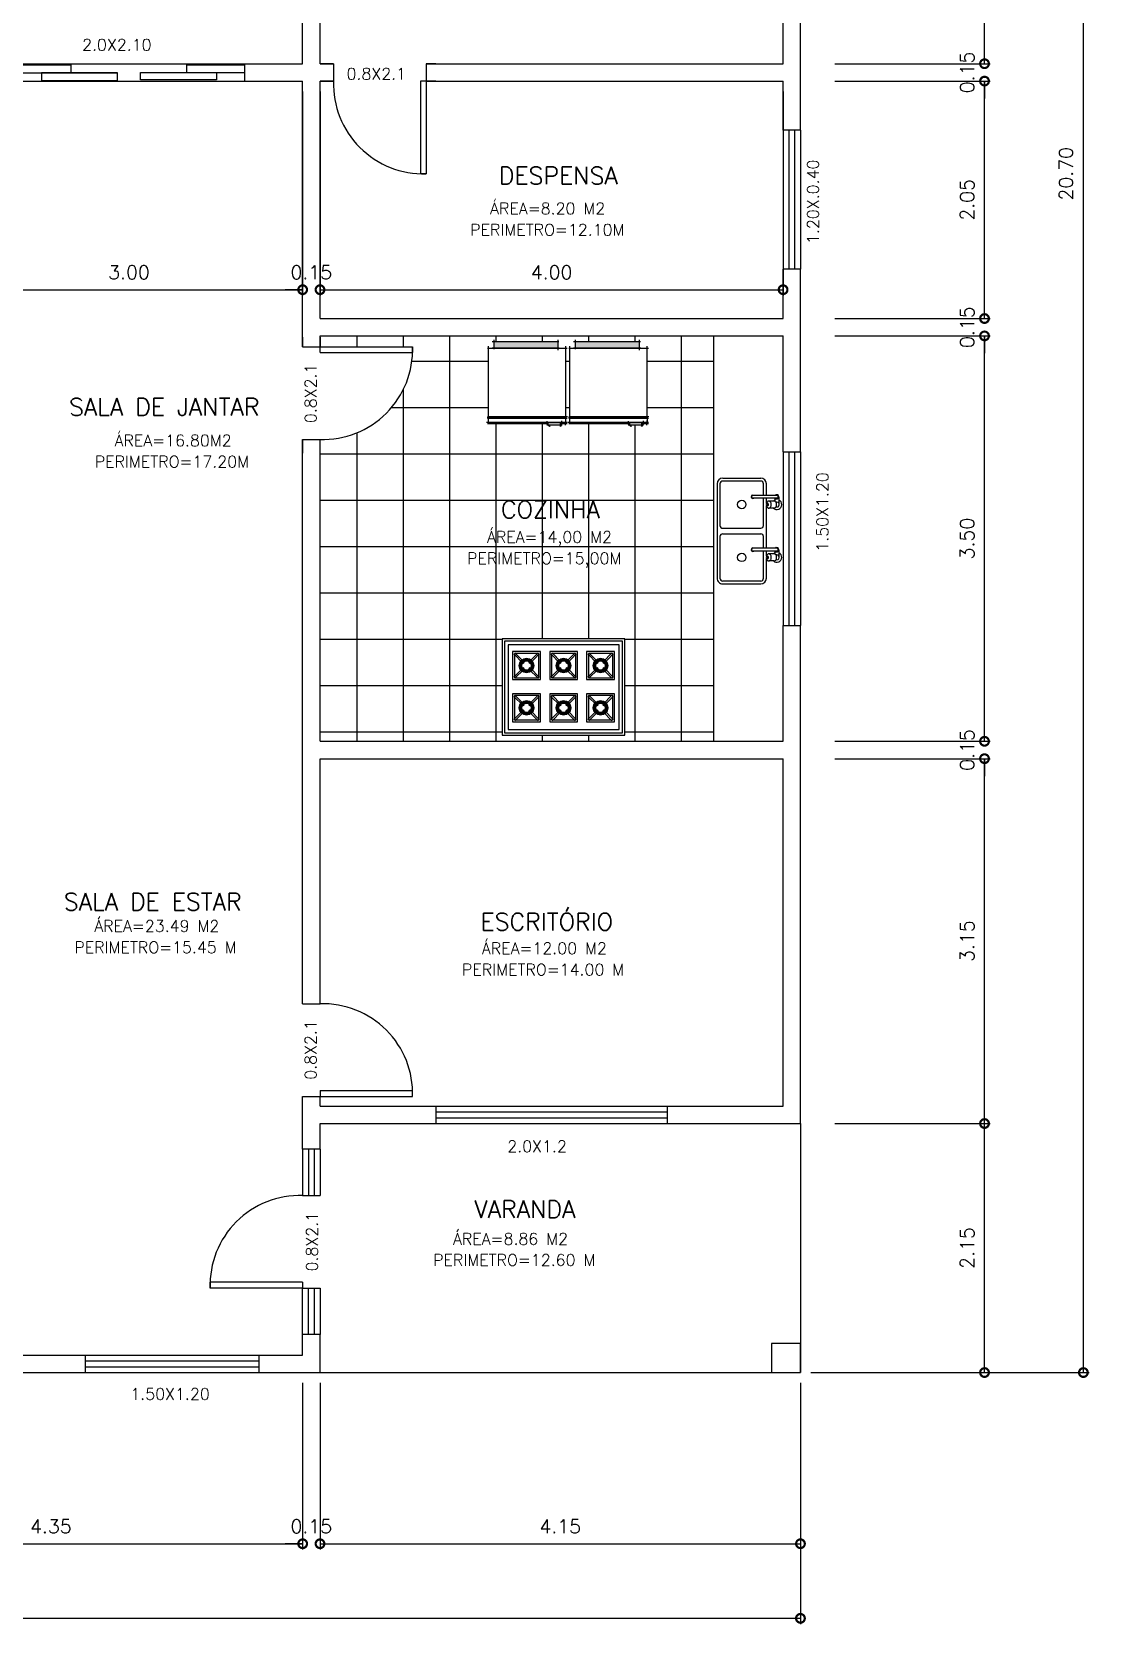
# Model space of a CAD drawing. Extents: x 621 to 746, y 228 to 299.
# Drawn here: x 631.59 to 640.72, y 229.5 to 243.24 of the extents above; entities that cross this region are included whole.
import ezdxf
from ezdxf.enums import TextEntityAlignment as Align

# ---------------------------------------------------------------- set-up
doc = ezdxf.new("R2010")
doc.units = 0
doc.header["$LTSCALE"] = 7
doc.layers.get('0').update_dxf_attribs({"linetype": 'CONTINUOUS'})
doc.layers.get('DEFPOINTS').update_dxf_attribs({"linetype": 'CONTINUOUS'})
for name, color, linetype in [('ACESSÓRIO', 2, 'CONTINUOUS'), ('ALVENARIA', 7, 'CONTINUOUS'), ('ALVENARIA1', 44, 'CONTINUOUS'), ('COTA', 1, 'CONTINUOUS'), ('JAPOR', 142, 'CONTINUOUS'), ('TEXTO2', 40, 'CONTINUOUS'), ('TEXTO3', 3, 'CONTINUOUS')]:
    doc.layers.add(name, color=color, linetype=linetype)
doc.styles.add('SIMPLEX', font='SIMPLEX.SHX')
doc.dimstyles.new('DIM50', dxfattribs={"dimtxt": 0.12, "dimasz": 0.15, "dimexe": 0.05, "dimexo": 0.09, "dimgap": 0.09, "dimtad": 1, "dimzin": 0, "dimdsep": 46, "dimtxsty": 'SIMPLEX', "dimblk1": 'DOTSMALL', "dimblk2": 'DOTSMALL', "dimsah": 1, "dimcen": 0.09, "dimadec": 0, "dimazin": 0, "dimtfac": 1, "dimtix": 1, "dimtofl": 0, "dimtmove": 2, "dimatfit": 3, "dimldrblk": 'DOTSMALL', "dimfxl": 1, "dimtolj": 1, "dimtzin": 0, "dimarcsym": 0})

# ---------------------------------------------------------------- blocks, each defined once
blk = doc.blocks.new('_DOTSMALL')
at = {"color": 0, "linetype": 'ByBlock', "const_width": 0.5}
blk.add_lwpolyline([(-0.0625, 0, 1), (0.0625, 0, 1)], format="xyb", close=True, dxfattribs=at)
blk = doc.blocks.new('*D118')
at = {"layer": 'COTA', "color": 0, "lineweight": -2}
for p, q in [((629.578, 231.578), (629.578, 230.14)), ((633.928, 231.578), (633.928, 230.14)), ((629.578, 230.19), (633.928, 230.19))]:
    blk.add_line(p, q, dxfattribs=at)
at = {"layer": 'DEFPOINTS', "color": 0}
for p in [(629.578, 231.668), (633.928, 231.668), (633.928, 230.19)]:
    blk.add_point(p, dxfattribs=at)
at = {"layer": 'COTA', "color": 0, "lineweight": -2, "xscale": 0.15, "yscale": 0.15, "zscale": 0.15, "rotation": 180}
blk.add_blockref('_DOTSMALL', (629.578, 230.19), dxfattribs=at)
at = {"layer": 'COTA', "color": 0, "lineweight": -2, "xscale": 0.15, "yscale": 0.15, "zscale": 0.15}
blk.add_blockref('_DOTSMALL', (633.928, 230.19), dxfattribs=at)
at = {"layer": 'COTA', "color": 0, "insert": (631.753, 230.34), "char_height": 0.12, "attachment_point": 5, "style": 'SIMPLEX'}
blk.add_mtext('\\A1;4.35', dxfattribs=at)
blk = doc.blocks.new('*D119')
at = {"layer": 'COTA', "color": 0, "lineweight": -2}
for p, q in [((633.928, 231.578), (633.928, 230.14)), ((634.078, 231.578), (634.078, 230.14)), ((633.928, 230.19), (633.778, 230.19)), ((634.078, 230.19), (634.228, 230.19))]:
    blk.add_line(p, q, dxfattribs=at)
at = {"layer": 'DEFPOINTS', "color": 0}
for p in [(633.928, 231.668), (634.078, 231.668), (634.078, 230.19)]:
    blk.add_point(p, dxfattribs=at)
at = {"layer": 'COTA', "color": 0, "lineweight": -2, "xscale": 0.15, "yscale": 0.15, "zscale": 0.15}
blk.add_blockref('_DOTSMALL', (633.928, 230.19), dxfattribs=at)
at = {"layer": 'COTA', "color": 0, "lineweight": -2, "xscale": 0.15, "yscale": 0.15, "zscale": 0.15, "rotation": 180}
blk.add_blockref('_DOTSMALL', (634.078, 230.19), dxfattribs=at)
at = {"layer": 'COTA', "color": 0, "insert": (634.003, 230.34), "char_height": 0.12, "attachment_point": 5, "style": 'SIMPLEX'}
blk.add_mtext('\\A1;0.15', dxfattribs=at)
blk = doc.blocks.new('*D120')
at = {"layer": 'COTA', "color": 0, "lineweight": -2}
for p, q in [((634.078, 231.578), (634.078, 230.14)), ((638.228, 231.578), (638.228, 230.14)), ((634.078, 230.19), (638.228, 230.19))]:
    blk.add_line(p, q, dxfattribs=at)
at = {"layer": 'DEFPOINTS', "color": 0}
for p in [(634.078, 231.668), (638.228, 231.668), (638.228, 230.19)]:
    blk.add_point(p, dxfattribs=at)
at = {"layer": 'COTA', "color": 0, "lineweight": -2, "xscale": 0.15, "yscale": 0.15, "zscale": 0.15, "rotation": 180}
blk.add_blockref('_DOTSMALL', (634.078, 230.19), dxfattribs=at)
at = {"layer": 'COTA', "color": 0, "lineweight": -2, "xscale": 0.15, "yscale": 0.15, "zscale": 0.15}
blk.add_blockref('_DOTSMALL', (638.228, 230.19), dxfattribs=at)
at = {"layer": 'COTA', "color": 0, "insert": (636.153, 230.34), "char_height": 0.12, "attachment_point": 5, "style": 'SIMPLEX'}
blk.add_mtext('\\A1;4.15', dxfattribs=at)
blk = doc.blocks.new('*D121')
at = {"layer": 'COTA', "color": 0, "lineweight": -2}
for p, q in [((622.978, 231.578), (622.978, 229.496)), ((638.228, 231.578), (638.228, 229.496)), ((622.978, 229.546), (638.228, 229.546))]:
    blk.add_line(p, q, dxfattribs=at)
at = {"layer": 'DEFPOINTS', "color": 0}
for p in [(622.978, 231.668), (638.228, 231.668), (638.228, 229.546)]:
    blk.add_point(p, dxfattribs=at)
at = {"layer": 'COTA', "color": 0, "lineweight": -2, "xscale": 0.15, "yscale": 0.15, "zscale": 0.15, "rotation": 180}
blk.add_blockref('_DOTSMALL', (622.978, 229.546), dxfattribs=at)
at = {"layer": 'COTA', "color": 0, "lineweight": -2, "xscale": 0.15, "yscale": 0.15, "zscale": 0.15}
blk.add_blockref('_DOTSMALL', (638.228, 229.546), dxfattribs=at)
at = {"layer": 'COTA', "color": 0, "insert": (630.603, 229.696), "char_height": 0.12, "attachment_point": 5, "style": 'SIMPLEX'}
blk.add_mtext('\\A1;15.25', dxfattribs=at)
blk = doc.blocks.new('*D122')
at = {"layer": 'COTA', "color": 0, "lineweight": -2}
for p, q in [((638.526, 233.818), (639.868, 233.818)), ((639.818, 231.668), (639.818, 233.818)), ((638.526, 231.668), (639.868, 231.668))]:
    blk.add_line(p, q, dxfattribs=at)
at = {"layer": 'DEFPOINTS', "color": 0}
for p in [(638.436, 233.818), (639.818, 233.818), (638.436, 231.668)]:
    blk.add_point(p, dxfattribs=at)
at = {"layer": 'COTA', "color": 0, "lineweight": -2, "xscale": 0.15, "yscale": 0.15, "zscale": 0.15}
for p, rotation in [((639.818, 233.818), 90), ((639.818, 231.668), 270)]:
    blk.add_blockref('_DOTSMALL', p, dxfattribs=dict(at, rotation=rotation))
at = {"layer": 'COTA', "color": 0, "insert": (639.668, 232.743), "char_height": 0.12, "attachment_point": 5, "rotation": 90, "style": 'SIMPLEX'}
blk.add_mtext('\\A1;2.15', dxfattribs=at)
blk = doc.blocks.new('*D123')
at = {"layer": 'COTA', "color": 0, "lineweight": -2}
for p, q in [((638.526, 236.968), (639.868, 236.968)), ((639.818, 233.818), (639.818, 236.968)), ((638.526, 233.818), (639.868, 233.818))]:
    blk.add_line(p, q, dxfattribs=at)
at = {"layer": 'DEFPOINTS', "color": 0}
for p in [(638.436, 236.968), (639.818, 236.968), (638.436, 233.818)]:
    blk.add_point(p, dxfattribs=at)
at = {"layer": 'COTA', "color": 0, "lineweight": -2, "xscale": 0.15, "yscale": 0.15, "zscale": 0.15}
for p, rotation in [((639.818, 236.968), 90), ((639.818, 233.818), 270)]:
    blk.add_blockref('_DOTSMALL', p, dxfattribs=dict(at, rotation=rotation))
at = {"layer": 'COTA', "color": 0, "insert": (639.668, 235.393), "char_height": 0.12, "attachment_point": 5, "rotation": 90, "style": 'SIMPLEX'}
blk.add_mtext('\\A1;3.15', dxfattribs=at)
blk = doc.blocks.new('*D124')
at = {"layer": 'COTA', "color": 0, "lineweight": -2}
for p, q in [((639.818, 237.118), (639.818, 237.268)), ((638.526, 237.118), (639.868, 237.118)), ((638.526, 236.968), (639.868, 236.968)), ((639.818, 236.968), (639.818, 236.818))]:
    blk.add_line(p, q, dxfattribs=at)
at = {"layer": 'DEFPOINTS', "color": 0}
for p in [(638.436, 237.118), (639.818, 237.118), (638.436, 236.968)]:
    blk.add_point(p, dxfattribs=at)
at = {"layer": 'COTA', "color": 0, "lineweight": -2, "xscale": 0.15, "yscale": 0.15, "zscale": 0.15}
for p, rotation in [((639.818, 237.118), 270), ((639.818, 236.968), 90)]:
    blk.add_blockref('_DOTSMALL', p, dxfattribs=dict(at, rotation=rotation))
at = {"layer": 'COTA', "color": 0, "insert": (639.668, 237.043), "char_height": 0.12, "attachment_point": 5, "rotation": 90, "style": 'SIMPLEX'}
blk.add_mtext('\\A1;0.15', dxfattribs=at)
blk = doc.blocks.new('*D125')
at = {"layer": 'COTA', "color": 0, "lineweight": -2}
for p, q in [((638.526, 240.618), (639.868, 240.618)), ((639.818, 237.118), (639.818, 240.618)), ((638.526, 237.118), (639.868, 237.118))]:
    blk.add_line(p, q, dxfattribs=at)
at = {"layer": 'DEFPOINTS', "color": 0}
for p in [(638.436, 240.618), (639.818, 240.618), (638.436, 237.118)]:
    blk.add_point(p, dxfattribs=at)
at = {"layer": 'COTA', "color": 0, "lineweight": -2, "xscale": 0.15, "yscale": 0.15, "zscale": 0.15}
for p, rotation in [((639.818, 240.618), 90), ((639.818, 237.118), 270)]:
    blk.add_blockref('_DOTSMALL', p, dxfattribs=dict(at, rotation=rotation))
at = {"layer": 'COTA', "color": 0, "insert": (639.668, 238.868), "char_height": 0.12, "attachment_point": 5, "rotation": 90, "style": 'SIMPLEX'}
blk.add_mtext('\\A1;3.50', dxfattribs=at)
blk = doc.blocks.new('*D126')
at = {"layer": 'COTA', "color": 0, "lineweight": -2}
for p, q in [((639.818, 240.768), (639.818, 240.918)), ((638.526, 240.768), (639.868, 240.768)), ((638.526, 240.618), (639.868, 240.618)), ((639.818, 240.618), (639.818, 240.468))]:
    blk.add_line(p, q, dxfattribs=at)
at = {"layer": 'DEFPOINTS', "color": 0}
for p in [(638.436, 240.768), (639.818, 240.768), (638.436, 240.618)]:
    blk.add_point(p, dxfattribs=at)
at = {"layer": 'COTA', "color": 0, "lineweight": -2, "xscale": 0.15, "yscale": 0.15, "zscale": 0.15}
for p, rotation in [((639.818, 240.768), 270), ((639.818, 240.618), 90)]:
    blk.add_blockref('_DOTSMALL', p, dxfattribs=dict(at, rotation=rotation))
at = {"layer": 'COTA', "color": 0, "insert": (639.668, 240.693), "char_height": 0.12, "attachment_point": 5, "rotation": 90, "style": 'SIMPLEX'}
blk.add_mtext('\\A1;0.15', dxfattribs=at)
blk = doc.blocks.new('*D127')
at = {"layer": 'COTA', "color": 0, "lineweight": -2}
for p, q in [((638.526, 242.818), (639.868, 242.818)), ((639.818, 240.768), (639.818, 242.818)), ((638.526, 240.768), (639.868, 240.768))]:
    blk.add_line(p, q, dxfattribs=at)
at = {"layer": 'DEFPOINTS', "color": 0}
for p in [(638.436, 242.818), (639.818, 242.818), (638.436, 240.768)]:
    blk.add_point(p, dxfattribs=at)
at = {"layer": 'COTA', "color": 0, "lineweight": -2, "xscale": 0.15, "yscale": 0.15, "zscale": 0.15}
for p, rotation in [((639.818, 242.818), 90), ((639.818, 240.768), 270)]:
    blk.add_blockref('_DOTSMALL', p, dxfattribs=dict(at, rotation=rotation))
at = {"layer": 'COTA', "color": 0, "insert": (639.668, 241.793), "char_height": 0.12, "attachment_point": 5, "rotation": 90, "style": 'SIMPLEX'}
blk.add_mtext('\\A1;2.05', dxfattribs=at)
blk = doc.blocks.new('*D128')
at = {"layer": 'COTA', "color": 0, "lineweight": -2}
for p, q in [((639.818, 242.968), (639.818, 243.118)), ((638.526, 242.968), (639.868, 242.968)), ((638.526, 242.818), (639.868, 242.818)), ((639.818, 242.818), (639.818, 242.668))]:
    blk.add_line(p, q, dxfattribs=at)
at = {"layer": 'DEFPOINTS', "color": 0}
for p in [(638.436, 242.968), (639.818, 242.968), (638.436, 242.818)]:
    blk.add_point(p, dxfattribs=at)
at = {"layer": 'COTA', "color": 0, "lineweight": -2, "xscale": 0.15, "yscale": 0.15, "zscale": 0.15}
for p, rotation in [((639.818, 242.968), 270), ((639.818, 242.818), 90)]:
    blk.add_blockref('_DOTSMALL', p, dxfattribs=dict(at, rotation=rotation))
at = {"layer": 'COTA', "color": 0, "insert": (639.668, 242.893), "char_height": 0.12, "attachment_point": 5, "rotation": 90, "style": 'SIMPLEX'}
blk.add_mtext('\\A1;0.15', dxfattribs=at)
blk = doc.blocks.new('*D129')
at = {"layer": 'COTA', "color": 0, "lineweight": -2}
for p, q in [((638.526, 244.918), (639.868, 244.918)), ((639.818, 242.968), (639.818, 244.918)), ((638.526, 242.968), (639.868, 242.968))]:
    blk.add_line(p, q, dxfattribs=at)
at = {"layer": 'DEFPOINTS', "color": 0}
for p in [(638.436, 244.918), (639.818, 244.918), (638.436, 242.968)]:
    blk.add_point(p, dxfattribs=at)
at = {"layer": 'COTA', "color": 0, "lineweight": -2, "xscale": 0.15, "yscale": 0.15, "zscale": 0.15}
for p, rotation in [((639.818, 244.918), 90), ((639.818, 242.968), 270)]:
    blk.add_blockref('_DOTSMALL', p, dxfattribs=dict(at, rotation=rotation))
at = {"layer": 'COTA', "color": 0, "insert": (639.668, 243.943), "char_height": 0.12, "attachment_point": 5, "rotation": 90, "style": 'SIMPLEX'}
blk.add_mtext('\\A1;1.95', dxfattribs=at)
blk = doc.blocks.new('*D149')
at = {"layer": 'COTA', "color": 0, "lineweight": -2}
for p, q in [((630.928, 242.728), (630.928, 240.967)), ((633.928, 242.728), (633.928, 240.967)), ((630.928, 241.017), (633.928, 241.017))]:
    blk.add_line(p, q, dxfattribs=at)
at = {"layer": 'DEFPOINTS', "color": 0}
for p in [(630.928, 242.818), (633.928, 242.818), (633.928, 241.017)]:
    blk.add_point(p, dxfattribs=at)
at = {"layer": 'COTA', "color": 0, "lineweight": -2, "xscale": 0.15, "yscale": 0.15, "zscale": 0.15, "rotation": 180}
blk.add_blockref('_DOTSMALL', (630.928, 241.017), dxfattribs=at)
at = {"layer": 'COTA', "color": 0, "lineweight": -2, "xscale": 0.15, "yscale": 0.15, "zscale": 0.15}
blk.add_blockref('_DOTSMALL', (633.928, 241.017), dxfattribs=at)
at = {"layer": 'COTA', "color": 0, "insert": (632.428, 241.167), "char_height": 0.12, "attachment_point": 5, "style": 'SIMPLEX'}
blk.add_mtext('\\A1;3.00', dxfattribs=at)
blk = doc.blocks.new('*D150')
at = {"layer": 'COTA', "color": 0, "lineweight": -2}
for p, q in [((633.928, 242.728), (633.928, 240.967)), ((634.078, 242.728), (634.078, 240.967)), ((633.928, 241.017), (633.778, 241.017)), ((634.078, 241.017), (634.228, 241.017))]:
    blk.add_line(p, q, dxfattribs=at)
at = {"layer": 'DEFPOINTS', "color": 0}
for p in [(633.928, 242.818), (634.078, 242.818), (634.078, 241.017)]:
    blk.add_point(p, dxfattribs=at)
at = {"layer": 'COTA', "color": 0, "lineweight": -2, "xscale": 0.15, "yscale": 0.15, "zscale": 0.15}
blk.add_blockref('_DOTSMALL', (633.928, 241.017), dxfattribs=at)
at = {"layer": 'COTA', "color": 0, "lineweight": -2, "xscale": 0.15, "yscale": 0.15, "zscale": 0.15, "rotation": 180}
blk.add_blockref('_DOTSMALL', (634.078, 241.017), dxfattribs=at)
at = {"layer": 'COTA', "color": 0, "insert": (634.003, 241.167), "char_height": 0.12, "attachment_point": 5, "style": 'SIMPLEX'}
blk.add_mtext('\\A1;0.15', dxfattribs=at)
blk = doc.blocks.new('*D151')
at = {"layer": 'COTA', "color": 0, "lineweight": -2}
for p, q in [((634.078, 242.728), (634.078, 240.967)), ((638.078, 242.728), (638.078, 240.967)), ((634.078, 241.017), (638.078, 241.017))]:
    blk.add_line(p, q, dxfattribs=at)
at = {"layer": 'DEFPOINTS', "color": 0}
for p in [(634.078, 242.818), (638.078, 242.818), (638.078, 241.017)]:
    blk.add_point(p, dxfattribs=at)
at = {"layer": 'COTA', "color": 0, "lineweight": -2, "xscale": 0.15, "yscale": 0.15, "zscale": 0.15, "rotation": 180}
blk.add_blockref('_DOTSMALL', (634.078, 241.017), dxfattribs=at)
at = {"layer": 'COTA', "color": 0, "lineweight": -2, "xscale": 0.15, "yscale": 0.15, "zscale": 0.15}
blk.add_blockref('_DOTSMALL', (638.078, 241.017), dxfattribs=at)
at = {"layer": 'COTA', "color": 0, "insert": (636.078, 241.167), "char_height": 0.12, "attachment_point": 5, "style": 'SIMPLEX'}
blk.add_mtext('\\A1;4.00', dxfattribs=at)
blk = doc.blocks.new('*D173')
at = {"layer": 'COTA', "color": 0, "lineweight": -2}
for p, q in [((639.618, 252.368), (640.722, 252.368)), ((640.672, 231.668), (640.672, 252.368)), ((638.318, 231.668), (640.722, 231.668))]:
    blk.add_line(p, q, dxfattribs=at)
at = {"layer": 'DEFPOINTS', "color": 0}
for p in [(639.528, 252.368), (640.672, 252.368), (638.228, 231.668)]:
    blk.add_point(p, dxfattribs=at)
at = {"layer": 'COTA', "color": 0, "lineweight": -2, "xscale": 0.15, "yscale": 0.15, "zscale": 0.15}
for p, rotation in [((640.672, 252.368), 90), ((640.672, 231.668), 270)]:
    blk.add_blockref('_DOTSMALL', p, dxfattribs=dict(at, rotation=rotation))
at = {"layer": 'COTA', "color": 0, "insert": (640.522, 242.018), "char_height": 0.12, "attachment_point": 5, "rotation": 90, "style": 'SIMPLEX'}
blk.add_mtext('\\A1;20.70', dxfattribs=at)
blk = doc.blocks.new('A$C039B0C4B')
at = {"layer": 'ACESSÓRIO'}
for points in [[(0.013, 1.318), (0.072, 1.318), (0.072, 0.767), (0.013, 0.767)], [(0.013, 0.615), (0.072, 0.615), (0.072, 0.064), (0.013, 0.064)]]:
    blk.add_hatch(color=256, dxfattribs=at).paths.add_polyline_path(points)
for p, q in [((0.055, 1.385), (0.675, 1.385)), ((0.072, 0.711), (0.072, 1.398)), ((0.658, 1.386), (0.723, 1.386)), ((0.666, 1.402), (0.666, 0.711)), ((0.672, 1.394), (0.672, 0.707)), ((0.675, 0.711), (0.675, 1.399)), ((0.738, 1.385), (0.697, 1.386)), ((0.714, 1.399), (0.714, 0.703)), ((0.725, 1.398), (0.725, 1.336)), ((0, 1.318), (0.089, 1.318)), ((0.013, 0.75), (0.013, 1.328)), ((0.072, 1.332), (0.072, 0.75)), ((0.698, 1.351), (0.732, 1.351)), ((0.71, 1.361), (0.746, 1.34)), ((0.747, 1.246), (0.713, 1.21)), ((0.715, 1.212), (0.715, 1.368)), ((0.715, 1.356), (0.747, 1.335)), ((0.748, 1.251), (0.717, 1.219)), ((0.725, 1.239), (0.725, 0.711)), ((0.736, 1.356), (0.736, 1.222)), ((0.738, 1.354), (0.738, 1.224)), ((0.732, 1.226), (0.702, 1.226)), ((0.081, 0.767), (0, 0.767)), ((0.679, 0.72), (0.055, 0.72)), ((0.072, 0.008), (0.072, 0.695)), ((0.723, 0.72), (0.662, 0.72)), ((0.666, 0.699), (0.666, 0.008)), ((0.672, 0.69), (0.672, 0.004)), ((0.675, 0.008), (0.675, 0.696)), ((0.714, 0.696), (0.714, 0)), ((0.725, 0.695), (0.725, 0.632)), ((0, 0.615), (0.089, 0.615)), ((0.013, 0.047), (0.013, 0.624)), ((0.055, 0.682), (0.675, 0.682)), ((0.072, 0.628), (0.072, 0.047)), ((0.658, 0.682), (0.723, 0.682)), ((0.738, 0.681), (0.697, 0.683)), ((0.698, 0.648), (0.732, 0.648)), ((0.71, 0.658), (0.746, 0.637)), ((0.715, 0.509), (0.715, 0.665)), ((0.715, 0.653), (0.747, 0.632)), ((0.736, 0.652), (0.736, 0.519)), ((0.738, 0.651), (0.738, 0.52)), ((0.732, 0.522), (0.702, 0.522)), ((0.747, 0.543), (0.713, 0.507)), ((0.748, 0.548), (0.717, 0.516)), ((0.725, 0.536), (0.725, 0.008)), ((0.081, 0.064), (0, 0.064)), ((0.679, 0.017), (0.055, 0.017)), ((0.723, 0.017), (0.662, 0.017))]:
    blk.add_line(p, q, dxfattribs=at)
blk = doc.blocks.new('A$C0A2240AF')
at = {"layer": 'ACESSÓRIO'}
for p, q in [((0.149, 0.426), (0.049, 0.426)), ((0.149, 0.516), (0.149, 0.309)), ((0.161, 0.534), (0.214, 0.534)), ((0.173, 0.516), (0.173, 0.309)), ((0.173, 0.498), (0.199, 0.498)), ((0.219, 0.426), (0.173, 0.426)), ((0.198, 0.492), (0.198, 0.446)), ((0.207, 0.516), (0.207, 0.508)), ((0.605, 0.426), (0.237, 0.426)), ((0.249, 0.516), (0.249, 0.508)), ((0.259, 0.492), (0.259, 0.446)), ((0.605, 0.516), (0.605, 0.309)), ((0.618, 0.534), (0.67, 0.534)), ((0.63, 0.516), (0.63, 0.309)), ((0.63, 0.498), (0.655, 0.498)), ((0.675, 0.426), (0.63, 0.426)), ((0.654, 0.492), (0.654, 0.446)), ((0.663, 0.516), (0.663, 0.508)), ((0.864, 0.426), (0.694, 0.426)), ((0.706, 0.516), (0.706, 0.508)), ((0.715, 0.492), (0.715, 0.446)), ((0, 0.049), (0, 0.377)), ((0.024, 0.049), (0.024, 0.377)), ((0.149, 0.402), (0.049, 0.402)), ((0.408, 0.402), (0.173, 0.402)), ((0.432, 0.049), (0.432, 0.377)), ((0.481, 0.049), (0.481, 0.377)), ((0.605, 0.402), (0.505, 0.402)), ((0.864, 0.402), (0.63, 0.402)), ((0.888, 0.049), (0.888, 0.377)), ((0.913, 0.049), (0.913, 0.377)), ((0.049, 0.024), (0.408, 0.024)), ((0.505, 0.024), (0.864, 0.024)), ((0.049, 0), (0.864, 0))]:
    blk.add_line(p, q, dxfattribs=at)
for points in [[(0.259, 0.492, 0.133256), (0.256, 0.5, 0.106756), (0.25, 0.507, 0.082828), (0.24, 0.512, 0.071352), (0.228, 0.514, 0.071352), (0.216, 0.512, 0.082828), (0.207, 0.507, 0.106756), (0.2, 0.5, 0.133256), (0.198, 0.492, 0.133256)], [(0.715, 0.492, 0.133256), (0.713, 0.5, 0.106756), (0.706, 0.507, 0.082828), (0.696, 0.512, 0.071352), (0.684, 0.514, 0.071352), (0.672, 0.512, 0.082828), (0.663, 0.507, 0.106756), (0.656, 0.5, 0.133256), (0.654, 0.492, 0.133256)]]:
    blk.add_lwpolyline(points, format="xyb", dxfattribs=at)
for points in [[(0.198, 0.446, 0.133256), (0.2, 0.439, 0.106756), (0.207, 0.431, 0.082828), (0.216, 0.427, 0.071352), (0.228, 0.425, 0.071352), (0.24, 0.427, 0.082828), (0.25, 0.431, 0.106756), (0.256, 0.439, 0.133256), (0.259, 0.446, 0.133256), (0.256, 0.454, 0.106756), (0.25, 0.462, 0.082828), (0.24, 0.466, 0.071352), (0.228, 0.468, 0.071352), (0.216, 0.466, 0.082828), (0.207, 0.462, 0.106756), (0.2, 0.454, 0.133256)], [(0.237, 0.437, 0.133256), (0.237, 0.44, 0.106756), (0.235, 0.442, 0.082828), (0.232, 0.443, 0.071352), (0.228, 0.444, 0.071352), (0.225, 0.443, 0.082828), (0.222, 0.442, 0.106756), (0.22, 0.44, 0.133256), (0.219, 0.437, 0.133256), (0.22, 0.435, 0.106756), (0.222, 0.433, 0.082828), (0.225, 0.431, 0.071352), (0.228, 0.431, 0.071352), (0.232, 0.431, 0.082828), (0.235, 0.433, 0.106756), (0.237, 0.435, 0.133256)], [(0.654, 0.446, 0.133256), (0.656, 0.439, 0.106756), (0.663, 0.431, 0.082828), (0.672, 0.427, 0.071352), (0.684, 0.425, 0.071352), (0.696, 0.427, 0.082828), (0.706, 0.431, 0.106756), (0.713, 0.439, 0.133256), (0.715, 0.446, 0.133256), (0.713, 0.454, 0.106756), (0.706, 0.462, 0.082828), (0.696, 0.466, 0.071352), (0.684, 0.468, 0.071352), (0.672, 0.466, 0.082828), (0.663, 0.462, 0.106756), (0.656, 0.454, 0.133256)], [(0.694, 0.437, 0.133256), (0.693, 0.44, 0.106756), (0.691, 0.442, 0.082828), (0.688, 0.443, 0.071352), (0.684, 0.444, 0.071352), (0.681, 0.443, 0.082828), (0.678, 0.442, 0.106756), (0.676, 0.44, 0.133256), (0.675, 0.437, 0.133256), (0.676, 0.435, 0.106756), (0.678, 0.433, 0.082828), (0.681, 0.431, 0.071352), (0.684, 0.431, 0.071352), (0.688, 0.431, 0.082828), (0.691, 0.433, 0.106756), (0.693, 0.435, 0.133256)]]:
    blk.add_lwpolyline(points, format="xyb", close=True, dxfattribs=at)
for centre in [(0.228, 0.213), (0.684, 0.213)]:
    blk.add_circle(centre, 0.0365, dxfattribs=at)
for centre, radius, start, end in [((0.228, 0.516), 0.0426, 315.5847, 154.6231), ((0.684, 0.516), 0.0426, 315.5847, 154.6231), ((0.049, 0.377), 0.0487, 90, 180), ((0.161, 0.516), 0.0183, 311.8103, 228.1897), ((0.161, 0.516), 0.0122, 0.0002, 180.0002), ((0.228, 0.516), 0.0426, 205.3769, 224.4153), ((0.228, 0.516), 0.0213, 121.0027, 180), ((0.214, 0.546), 0.0122, 270, 294.62), ((0.228, 0.516), 0.0213, 0, 114.62), ((0.618, 0.516), 0.0183, 311.8103, 228.1897), ((0.618, 0.516), 0.0122, 0.0002, 180.0002), ((0.684, 0.516), 0.0426, 205.3769, 224.4153), ((0.684, 0.516), 0.0213, 121.0027, 180), ((0.67, 0.546), 0.0122, 270, 294.62), ((0.684, 0.516), 0.0213, 0, 114.62), ((0.864, 0.377), 0.0487, 0, 90), ((0.049, 0.377), 0.0243, 90, 180), ((0.161, 0.309), 0.0152, 143.1301, 36.8699), ((0.161, 0.309), 0.0122, 180.0001, 0.0001), ((0.408, 0.377), 0.0243, 0, 90), ((0.505, 0.377), 0.0243, 90, 180), ((0.618, 0.309), 0.0152, 143.1301, 36.8699), ((0.618, 0.309), 0.0122, 180.0001, 0.0001), ((0.864, 0.377), 0.0243, 0, 90), ((0.049, 0.049), 0.0487, 180, 270), ((0.049, 0.049), 0.0243, 180, 270), ((0.408, 0.049), 0.0243, 270, 0), ((0.505, 0.049), 0.0243, 180, 270), ((0.864, 0.049), 0.0487, 270, 0), ((0.864, 0.049), 0.0243, 270, 0)]:
    blk.add_arc(centre, radius, start, end, dxfattribs=at)

msp = doc.modelspace()

# ---------------------------------------------------------------- hatches: boundary and pattern name
at = {"layer": 'ALVENARIA1'}
h = msp.add_hatch(dxfattribs=at)
h.set_pattern_fill('_USER,_O', color=256, scale=0.4, double=1, pattern_type=0)
h.set_pattern_definition([(0, (0, 0), (0, 0.4), []), (90, (0, 0), (-0.4, 2e-17), [])])
h.paths.add_polyline_path([(634.078, 237.118), (637.478, 237.118), (637.478, 240.618), (634.078, 240.618), (634.078, 240.524), (634.878, 240.524, -0.433232), (634.078, 239.724)])
h.paths.add_polyline_path([(635.652, 238.002), (636.711, 238.002), (636.711, 237.171), (635.652, 237.171)], flags=16)
h.paths.add_polyline_path([(635.672, 237.982), (636.691, 237.982), (636.691, 237.191), (635.672, 237.191)], flags=0)
h.paths.add_polyline_path([(635.702, 237.952), (636.661, 237.952), (636.661, 237.221), (635.702, 237.221)], flags=0)
h.paths.add_polyline_path([(635.742, 237.892), (635.982, 237.892), (635.982, 237.652), (635.742, 237.652)], flags=0)
h.paths.add_polyline_path([(635.757, 237.877), (635.967, 237.877), (635.967, 237.667), (635.757, 237.667)], flags=0)
h.paths.add_polyline_path([(635.925, 237.772, -1), (635.799, 237.772, -1)], flags=0)
h.paths.add_polyline_path([(635.893, 237.813), (635.898, 237.818, 0.615554)], flags=0)
h.paths.add_polyline_path([(635.902, 237.772, -1), (635.822, 237.772, -1)], flags=0)
h.paths.add_polyline_path([(635.742, 237.527), (635.982, 237.527), (635.982, 237.287), (635.742, 237.287)], flags=0)
h.paths.add_polyline_path([(635.757, 237.512), (635.967, 237.512), (635.967, 237.302), (635.757, 237.302)], flags=0)
h.paths.add_polyline_path([(635.925, 237.407, -1), (635.799, 237.407, -1)], flags=0)
h.paths.add_polyline_path([(635.902, 237.407, -0.602216), (635.839, 237.373), (635.831, 237.365, -1.173222), (635.823, 237.364, -0.852353), (635.831, 237.365), (635.839, 237.373, -0.09428), (635.829, 237.384), (635.82, 237.375, -1.95777), (635.815, 237.372, -0.510785), (635.82, 237.375), (635.829, 237.384, -0.150469), (635.822, 237.407, -1)], flags=0)
h.paths.add_polyline_path([(636.062, 237.892), (636.302, 237.892), (636.302, 237.652), (636.062, 237.652)], flags=0)
h.paths.add_polyline_path([(636.077, 237.877), (636.287, 237.877), (636.287, 237.667), (636.077, 237.667)], flags=0)
h.paths.add_polyline_path([(636.245, 237.772, -1), (636.119, 237.772, -1)], flags=0)
h.paths.add_polyline_path([(636.218, 237.818), (636.213, 237.813, 1.624552)], flags=0)
h.paths.add_polyline_path([(636.222, 237.772, -1), (636.142, 237.772, -1)], flags=0)
h.paths.add_polyline_path([(636.062, 237.527), (636.302, 237.527), (636.302, 237.287), (636.062, 237.287)], flags=0)
h.paths.add_polyline_path([(636.077, 237.512), (636.287, 237.512), (636.287, 237.302), (636.077, 237.302)], flags=0)
h.paths.add_polyline_path([(636.245, 237.407, -1), (636.119, 237.407, -1)], flags=0)
h.paths.add_polyline_path([(636.218, 237.453), (636.213, 237.448, 1.624552)], flags=0)
h.paths.add_polyline_path([(636.222, 237.407, -1), (636.142, 237.407, -1)], flags=0)
h.paths.add_polyline_path([(636.381, 237.892), (636.621, 237.892), (636.621, 237.652), (636.381, 237.652)], flags=0)
h.paths.add_polyline_path([(636.396, 237.877), (636.606, 237.877), (636.606, 237.667), (636.396, 237.667)], flags=0)
h.paths.add_polyline_path([(636.564, 237.772, -1), (636.438, 237.772, -1)], flags=0)
h.paths.add_polyline_path([(636.537, 237.818), (636.532, 237.813, 1.624552)], flags=0)
h.paths.add_polyline_path([(636.541, 237.772, -1), (636.461, 237.772, -1)], flags=0)
h.paths.add_polyline_path([(636.381, 237.527), (636.621, 237.527), (636.621, 237.287), (636.381, 237.287)], flags=0)
h.paths.add_polyline_path([(636.396, 237.512), (636.606, 237.512), (636.606, 237.302), (636.396, 237.302)], flags=0)
h.paths.add_polyline_path([(636.564, 237.407, -1), (636.438, 237.407, -1)], flags=0)
h.paths.add_polyline_path([(636.537, 237.453), (636.532, 237.448, 1.624552)], flags=0)
h.paths.add_polyline_path([(636.547, 237.442), (636.542, 237.438, 0.615554)], flags=0)
h.paths.add_polyline_path([(635.534, 239.922), (635.534, 240.512), (635.564, 240.512), (635.564, 240.512), (635.581, 240.512), (635.581, 240.571), (636.132, 240.571), (636.132, 240.512), (636.145, 240.512), (636.145, 240.512), (636.198, 240.512), (636.198, 239.926), (636.199, 239.926), (636.199, 239.918), (636.215, 239.918), (636.237, 239.918), (636.237, 240.512), (636.267, 240.512), (636.267, 240.512), (636.284, 240.512), (636.284, 240.571), (636.835, 240.571), (636.835, 240.512), (636.848, 240.512), (636.848, 240.512), (636.902, 240.512), (636.902, 239.926), (636.902, 239.926), (636.902, 239.859), (636.869, 239.859), (636.868, 239.857), (636.868, 239.846), (636.742, 239.846), (636.742, 239.857), (636.739, 239.859), (636.237, 239.859), (636.237, 239.87), (636.22, 239.87), (636.199, 239.87), (636.199, 239.859), (636.166, 239.859), (636.164, 239.857), (636.164, 239.846), (636.039, 239.846), (636.039, 239.857), (636.036, 239.859), (635.534, 239.859)], flags=16)
h.paths.add_polyline_path([(636.03, 239.869), (636.169, 239.869), (636.156, 239.848), (636.052, 239.848)], flags=0)
h.paths.add_polyline_path([(636.734, 239.869), (636.872, 239.869), (636.859, 239.848), (636.755, 239.848)], flags=0)
h.paths.add_polyline_path([(635.318, 238.599), (636.811, 238.599), (636.811, 238.778), (635.318, 238.778)], flags=24)
h.paths.add_polyline_path([(635.485, 238.778), (636.759, 238.778), (636.759, 238.985), (635.485, 238.985)], flags=24)
h.paths.add_polyline_path([(635.564, 239.007), (636.575, 239.007), (636.575, 239.232), (635.564, 239.232)], flags=24)

# ---------------------------------------------------------------- linework, layer by layer
at = {"layer": 'ACESSÓRIO'}
for p, q in [((637.478, 240.618), (637.478, 237.118)), ((635.752, 237.872), (635.829, 237.794)), ((635.762, 237.882), (635.839, 237.805)), ((635.885, 237.805), (635.962, 237.882)), ((635.895, 237.794), (635.972, 237.872)), ((636.072, 237.872), (636.149, 237.794)), ((636.082, 237.882), (636.159, 237.805)), ((636.205, 237.805), (636.282, 237.882)), ((636.215, 237.794), (636.292, 237.872)), ((636.39, 237.872), (636.468, 237.794)), ((636.401, 237.882), (636.478, 237.805)), ((636.523, 237.805), (636.6, 237.882)), ((636.534, 237.794), (636.611, 237.872)), ((635.752, 237.672), (635.829, 237.749)), ((635.762, 237.662), (635.839, 237.739)), ((635.885, 237.739), (635.962, 237.662)), ((635.895, 237.749), (635.972, 237.672)), ((636.072, 237.672), (636.149, 237.749)), ((636.082, 237.662), (636.159, 237.739)), ((636.205, 237.739), (636.282, 237.662)), ((636.215, 237.749), (636.292, 237.672)), ((636.39, 237.672), (636.468, 237.749)), ((636.401, 237.662), (636.478, 237.739)), ((636.523, 237.739), (636.6, 237.662)), ((636.534, 237.749), (636.611, 237.672)), ((635.752, 237.506), (635.829, 237.429)), ((635.762, 237.517), (635.839, 237.44)), ((635.885, 237.44), (635.962, 237.517)), ((635.895, 237.429), (635.972, 237.506)), ((636.072, 237.506), (636.149, 237.429)), ((636.082, 237.517), (636.159, 237.44)), ((636.205, 237.44), (636.282, 237.517)), ((636.215, 237.429), (636.292, 237.506)), ((636.39, 237.506), (636.468, 237.429)), ((636.401, 237.517), (636.478, 237.44)), ((636.523, 237.44), (636.6, 237.517)), ((636.534, 237.429), (636.611, 237.506)), ((635.752, 237.307), (635.829, 237.384)), ((635.762, 237.296), (635.839, 237.373)), ((635.885, 237.373), (635.962, 237.296)), ((635.895, 237.384), (635.972, 237.307)), ((636.072, 237.307), (636.149, 237.384)), ((636.082, 237.296), (636.159, 237.373)), ((636.205, 237.373), (636.282, 237.296)), ((636.215, 237.384), (636.292, 237.307)), ((636.39, 237.307), (636.468, 237.384)), ((636.401, 237.296), (636.478, 237.373)), ((636.523, 237.373), (636.6, 237.296)), ((636.534, 237.384), (636.611, 237.307))]:
    msp.add_line(p, q, dxfattribs=at)
for points in [[(635.652, 238.002), (635.652, 237.171), (636.711, 237.171), (636.711, 238.002)], [(635.672, 237.982), (635.672, 237.191), (636.691, 237.191), (636.691, 237.982)], [(635.702, 237.952), (635.702, 237.221), (636.661, 237.221), (636.661, 237.952)], [(635.742, 237.892), (635.742, 237.652), (635.982, 237.652), (635.982, 237.892)], [(635.757, 237.877), (635.757, 237.667), (635.967, 237.667), (635.967, 237.877)], [(636.062, 237.892), (636.062, 237.652), (636.302, 237.652), (636.302, 237.892)], [(636.077, 237.877), (636.077, 237.667), (636.287, 237.667), (636.287, 237.877)], [(636.381, 237.892), (636.381, 237.652), (636.621, 237.652), (636.621, 237.892)], [(636.396, 237.877), (636.396, 237.667), (636.606, 237.667), (636.606, 237.877)], [(635.742, 237.527), (635.742, 237.287), (635.982, 237.287), (635.982, 237.527)], [(635.757, 237.512), (635.757, 237.302), (635.967, 237.302), (635.967, 237.512)], [(636.062, 237.527), (636.062, 237.287), (636.302, 237.287), (636.302, 237.527)], [(636.077, 237.512), (636.077, 237.302), (636.287, 237.302), (636.287, 237.512)], [(636.381, 237.527), (636.381, 237.287), (636.621, 237.287), (636.621, 237.527)], [(636.396, 237.512), (636.396, 237.302), (636.606, 237.302), (636.606, 237.512)]]:
    msp.add_lwpolyline(points, close=True, dxfattribs=at)
for centre, radius in [((635.862, 237.772), 0.0631), ((636.182, 237.772), 0.0631), ((636.501, 237.772), 0.0631), ((635.807, 237.769), 0.00385), ((635.807, 237.78), 0.00385), ((635.809, 237.758), 0.00385), ((635.81, 237.792), 0.00385), ((635.813, 237.747), 0.00385), ((635.816, 237.802), 0.00385), ((635.862, 237.772), 0.0492), ((635.819, 237.737), 0.00385), ((635.823, 237.811), 0.00385), ((635.862, 237.772), 0.0401), ((635.827, 237.729), 0.00385), ((635.832, 237.818), 0.00385), ((635.837, 237.723), 0.00385), ((635.842, 237.823), 0.00385), ((635.848, 237.719), 0.00385), ((635.853, 237.826), 0.00385), ((635.859, 237.717), 0.00385), ((635.865, 237.827), 0.00385), ((635.871, 237.717), 0.00385), ((635.876, 237.825), 0.00385), ((635.882, 237.72), 0.00385), ((635.887, 237.821), 0.00385), ((635.892, 237.726), 0.00385), ((635.897, 237.815), 0.00385), ((635.901, 237.733), 0.00385), ((635.905, 237.807), 0.00385), ((635.908, 237.742), 0.00385), ((635.911, 237.797), 0.00385), ((635.913, 237.752), 0.00385), ((635.915, 237.786), 0.00385), ((635.917, 237.775), 0.00385), ((635.916, 237.763), 0.00385), ((636.127, 237.769), 0.00385), ((636.127, 237.78), 0.00385), ((636.129, 237.758), 0.00385), ((636.13, 237.792), 0.00385), ((636.133, 237.747), 0.00385), ((636.136, 237.802), 0.00385), ((636.182, 237.772), 0.0492), ((636.139, 237.737), 0.00385), ((636.143, 237.811), 0.00385), ((636.182, 237.772), 0.0401), ((636.147, 237.729), 0.00385), ((636.152, 237.818), 0.00385), ((636.157, 237.723), 0.00385), ((636.162, 237.823), 0.00385), ((636.168, 237.719), 0.00385), ((636.173, 237.826), 0.00385), ((636.179, 237.717), 0.00385), ((636.185, 237.827), 0.00385), ((636.191, 237.717), 0.00385), ((636.196, 237.825), 0.00385), ((636.202, 237.72), 0.00385), ((636.207, 237.821), 0.00385), ((636.212, 237.726), 0.00385), ((636.217, 237.815), 0.00385), ((636.221, 237.733), 0.00385), ((636.225, 237.807), 0.00385), ((636.228, 237.742), 0.00385), ((636.231, 237.797), 0.00385), ((636.233, 237.752), 0.00385), ((636.235, 237.786), 0.00385), ((636.237, 237.775), 0.00385), ((636.236, 237.763), 0.00385), ((636.446, 237.78), 0.00385), ((636.446, 237.769), 0.00385), ((636.447, 237.758), 0.00385), ((636.449, 237.792), 0.00385), ((636.452, 237.747), 0.00385), ((636.455, 237.802), 0.00385), ((636.501, 237.772), 0.0492), ((636.458, 237.737), 0.00385), ((636.462, 237.811), 0.00385), ((636.501, 237.772), 0.0401), ((636.466, 237.729), 0.00385), ((636.471, 237.818), 0.00385), ((636.476, 237.723), 0.00385), ((636.481, 237.823), 0.00385), ((636.486, 237.719), 0.00385), ((636.492, 237.826), 0.00385), ((636.498, 237.717), 0.00385), ((636.504, 237.827), 0.00385), ((636.509, 237.717), 0.00385), ((636.515, 237.825), 0.00385), ((636.521, 237.72), 0.00385), ((636.526, 237.821), 0.00385), ((636.531, 237.726), 0.00385), ((636.535, 237.815), 0.00385), ((636.54, 237.733), 0.00385), ((636.544, 237.807), 0.00385), ((636.547, 237.742), 0.00385), ((636.55, 237.797), 0.00385), ((636.552, 237.752), 0.00385), ((636.554, 237.786), 0.00385), ((636.555, 237.763), 0.00385), ((636.556, 237.775), 0.00385), ((635.862, 237.407), 0.0631), ((635.81, 237.426), 0.00385), ((635.816, 237.437), 0.00385), ((635.862, 237.407), 0.0492), ((635.823, 237.446), 0.00385), ((635.862, 237.407), 0.0401), ((635.832, 237.453), 0.00385), ((635.842, 237.458), 0.00385), ((635.853, 237.461), 0.00385), ((635.865, 237.462), 0.00385), ((635.876, 237.46), 0.00385), ((635.887, 237.456), 0.00385), ((635.897, 237.449), 0.00385), ((635.905, 237.441), 0.00385), ((635.911, 237.432), 0.00385), ((635.915, 237.421), 0.00385), ((636.182, 237.407), 0.0631), ((636.13, 237.426), 0.00385), ((636.136, 237.437), 0.00385), ((636.182, 237.407), 0.0492), ((636.143, 237.446), 0.00385), ((636.182, 237.407), 0.0401), ((636.152, 237.453), 0.00385), ((636.162, 237.458), 0.00385), ((636.173, 237.461), 0.00385), ((636.185, 237.462), 0.00385), ((636.196, 237.46), 0.00385), ((636.207, 237.456), 0.00385), ((636.217, 237.449), 0.00385), ((636.225, 237.441), 0.00385), ((636.231, 237.432), 0.00385), ((636.235, 237.421), 0.00385), ((636.501, 237.407), 0.0631), ((636.449, 237.426), 0.00385), ((636.455, 237.437), 0.00385), ((636.501, 237.407), 0.0492), ((636.462, 237.446), 0.00385), ((636.501, 237.407), 0.0401), ((636.471, 237.453), 0.00385), ((636.481, 237.458), 0.00385), ((636.492, 237.461), 0.00385), ((636.504, 237.462), 0.00385), ((636.515, 237.46), 0.00385), ((636.526, 237.456), 0.00385), ((636.535, 237.449), 0.00385), ((636.544, 237.441), 0.00385), ((636.55, 237.432), 0.00385), ((636.554, 237.421), 0.00385), ((635.807, 237.404), 0.00385), ((635.807, 237.415), 0.00385), ((635.809, 237.392), 0.00385), ((635.813, 237.381), 0.00385), ((635.819, 237.372), 0.00385), ((635.827, 237.364), 0.00385), ((635.837, 237.357), 0.00385), ((635.848, 237.353), 0.00385), ((635.859, 237.351), 0.00385), ((635.871, 237.352), 0.00385), ((635.882, 237.355), 0.00385), ((635.892, 237.36), 0.00385), ((635.901, 237.368), 0.00385), ((635.908, 237.376), 0.00385), ((635.913, 237.387), 0.00385), ((635.917, 237.409), 0.00385), ((635.916, 237.398), 0.00385), ((636.127, 237.404), 0.00385), ((636.127, 237.415), 0.00385), ((636.129, 237.392), 0.00385), ((636.133, 237.381), 0.00385), ((636.139, 237.372), 0.00385), ((636.147, 237.364), 0.00385), ((636.157, 237.357), 0.00385), ((636.168, 237.353), 0.00385), ((636.179, 237.351), 0.00385), ((636.191, 237.352), 0.00385), ((636.202, 237.355), 0.00385), ((636.212, 237.36), 0.00385), ((636.221, 237.368), 0.00385), ((636.228, 237.376), 0.00385), ((636.233, 237.387), 0.00385), ((636.237, 237.409), 0.00385), ((636.236, 237.398), 0.00385), ((636.446, 237.415), 0.00385), ((636.446, 237.404), 0.00385), ((636.447, 237.392), 0.00385), ((636.452, 237.381), 0.00385), ((636.458, 237.372), 0.00385), ((636.466, 237.364), 0.00385), ((636.476, 237.357), 0.00385), ((636.486, 237.353), 0.00385), ((636.498, 237.351), 0.00385), ((636.509, 237.352), 0.00385), ((636.521, 237.355), 0.00385), ((636.531, 237.36), 0.00385), ((636.54, 237.368), 0.00385), ((636.547, 237.376), 0.00385), ((636.552, 237.387), 0.00385), ((636.555, 237.398), 0.00385), ((636.556, 237.409), 0.00385)]:
    msp.add_circle(centre, radius, dxfattribs=at)
for centre, start, end in [((635.834, 237.8), 225, 45), ((635.834, 237.744), 315, 135), ((635.89, 237.8), 135, 315), ((635.89, 237.744), 45, 225), ((636.154, 237.8), 225, 45), ((636.154, 237.744), 315, 135), ((636.21, 237.8), 135, 315), ((636.21, 237.744), 45, 225), ((636.473, 237.8), 225, 45), ((636.473, 237.744), 315, 135), ((636.529, 237.8), 135, 315), ((636.529, 237.744), 45, 225), ((635.834, 237.434), 225, 45), ((635.89, 237.434), 135, 315), ((636.154, 237.434), 225, 45), ((636.21, 237.434), 135, 315), ((636.473, 237.434), 225, 45), ((636.529, 237.434), 135, 315), ((635.834, 237.379), 315, 135), ((635.89, 237.379), 45, 225), ((636.154, 237.379), 315, 135), ((636.21, 237.379), 45, 225), ((636.473, 237.379), 315, 135), ((636.529, 237.379), 45, 225)]:
    msp.add_arc(centre, 0.0075, start, end, dxfattribs=at)
at = {"layer": 'ALVENARIA'}
for p, q in [((633.928, 242.968), (633.928, 245.068)), ((634.078, 242.968), (634.078, 244.918)), ((638.078, 242.968), (638.078, 243.343)), ((638.228, 242.393), (638.228, 243.343)), ((633.428, 242.818), (633.428, 242.968)), ((633.428, 242.968), (633.928, 242.968)), ((634.078, 242.968), (634.195, 242.968)), ((634.195, 242.968), (634.078, 242.968)), ((634.195, 242.968), (634.195, 242.818)), ((635.078, 242.968), (634.995, 242.968)), ((634.995, 242.968), (634.995, 242.818)), ((634.995, 242.968), (638.078, 242.968)), ((633.428, 242.818), (633.928, 242.818)), ((633.928, 240.524), (633.928, 242.818)), ((634.078, 240.768), (634.078, 242.818)), ((634.078, 242.818), (634.195, 242.818)), ((634.195, 242.818), (634.078, 242.818)), ((635.078, 242.818), (634.995, 242.818)), ((634.995, 242.818), (638.078, 242.818)), ((638.078, 242.393), (638.078, 242.818)), ((638.228, 242.393), (638.078, 242.393)), ((638.078, 240.768), (638.078, 241.193)), ((638.228, 241.193), (638.078, 241.193)), ((638.228, 239.618), (638.228, 241.193)), ((634.078, 240.768), (638.078, 240.768)), ((633.928, 240.607), (633.928, 240.524)), ((633.928, 240.607), (633.928, 240.524)), ((634.078, 240.618), (638.078, 240.618)), ((634.078, 240.524), (634.078, 240.618)), ((634.078, 240.607), (634.078, 240.524)), ((638.078, 239.618), (638.078, 240.618)), ((633.928, 240.524), (634.078, 240.524)), ((633.928, 234.852), (633.928, 239.724)), ((633.928, 239.724), (634.078, 239.724)), ((633.928, 239.724), (633.928, 239.607)), ((634.078, 237.118), (634.078, 239.724)), ((638.078, 239.618), (638.228, 239.618)), ((638.078, 237.118), (638.078, 238.118)), ((638.078, 238.118), (638.228, 238.118)), ((638.228, 233.818), (638.228, 238.118)), ((634.078, 237.118), (638.078, 237.118)), ((634.078, 236.968), (638.078, 236.968)), ((634.078, 234.852), (634.078, 236.968)), ((638.078, 233.968), (638.078, 236.968)), ((633.928, 234.852), (633.928, 234.968)), ((633.928, 234.852), (634.078, 234.852)), ((633.928, 234.052), (634.078, 234.052)), ((633.928, 233.968), (633.928, 234.052)), ((633.928, 233.968), (633.928, 234.052)), ((633.928, 233.597), (633.928, 234.052)), ((634.078, 233.968), (634.078, 234.052)), ((634.078, 233.968), (635.078, 233.968)), ((635.078, 233.968), (635.078, 233.818)), ((637.078, 233.968), (637.078, 233.818)), ((637.078, 233.968), (638.078, 233.968)), ((634.078, 233.818), (635.078, 233.818)), ((634.078, 233.597), (634.078, 233.818)), ((637.078, 233.818), (638.228, 233.818)), ((634.078, 233.597), (633.928, 233.597)), ((633.928, 231.818), (633.928, 231.997)), ((634.078, 231.997), (633.928, 231.997)), ((634.078, 231.668), (634.078, 231.997)), ((631.453, 231.818), (632.053, 231.818)), ((632.053, 231.668), (632.053, 231.818)), ((633.553, 231.668), (633.553, 231.818)), ((633.553, 231.818), (633.928, 231.818)), ((631.453, 231.668), (632.053, 231.668)), ((633.553, 231.668), (634.078, 231.668))]:
    msp.add_line(p, q, dxfattribs=at)
msp.add_lwpolyline([(637.978, 231.668), (638.228, 231.668), (638.228, 231.918), (637.978, 231.918)], close=True, dxfattribs=at)
at = {"layer": 'ALVENARIA1'}
for p in [(638.228, 233.818), (634.078, 231.668)]:
    msp.add_line(p, (638.228, 231.668), dxfattribs=at)
at = {"layer": 'JAPOR'}
for p, q in [((631.428, 242.968), (633.428, 242.968)), ((631.428, 242.958), (631.928, 242.958)), ((631.928, 242.893), (631.928, 242.958)), ((632.928, 242.893), (632.928, 242.958)), ((632.928, 242.958), (633.428, 242.958)), ((631.428, 242.888), (632.328, 242.888)), ((631.428, 242.818), (633.428, 242.818)), ((632.528, 242.893), (633.428, 242.893)), ((634.945, 242.818), (634.945, 242.018)), ((634.995, 242.818), (634.945, 242.818)), ((634.995, 242.818), (634.995, 242.018)), ((638.078, 242.393), (638.078, 241.193)), ((638.128, 242.393), (638.128, 241.193)), ((638.178, 242.393), (638.178, 241.193)), ((638.228, 242.393), (638.228, 241.193)), ((634.995, 242.018), (634.945, 242.018)), ((634.078, 240.474), (634.078, 240.524)), ((634.078, 240.524), (634.878, 240.524)), ((634.078, 240.474), (634.878, 240.474)), ((634.878, 240.524), (634.878, 240.474)), ((638.078, 239.618), (638.078, 238.118)), ((638.128, 239.618), (638.128, 238.118)), ((638.178, 239.618), (638.178, 238.118)), ((638.228, 239.618), (638.228, 238.118)), ((634.078, 234.102), (634.878, 234.102)), ((634.078, 234.102), (634.078, 234.052)), ((634.078, 234.052), (634.878, 234.052)), ((634.878, 234.052), (634.878, 234.102)), ((635.078, 233.968), (637.078, 233.968)), ((635.078, 233.918), (637.078, 233.918)), ((635.078, 233.868), (637.078, 233.868)), ((635.078, 233.818), (637.078, 233.818)), ((633.928, 233.597), (633.928, 233.197)), ((633.978, 233.597), (633.978, 233.197)), ((634.028, 233.597), (634.028, 233.197)), ((634.078, 233.597), (634.078, 233.197)), ((633.928, 233.197), (634.078, 233.197)), ((633.128, 232.397), (633.128, 232.447)), ((633.928, 232.447), (633.128, 232.447)), ((633.928, 232.397), (633.128, 232.397)), ((633.928, 232.447), (633.928, 232.397)), ((633.928, 231.997), (633.928, 232.397)), ((633.928, 232.397), (634.078, 232.397)), ((633.978, 231.997), (633.978, 232.397)), ((634.028, 232.397), (634.028, 231.997)), ((634.078, 232.397), (634.078, 231.997)), ((632.053, 231.818), (633.553, 231.818)), ((632.053, 231.768), (633.553, 231.768)), ((632.053, 231.718), (633.553, 231.718)), ((632.053, 231.668), (633.553, 231.668))]:
    msp.add_line(p, q, dxfattribs=at)
for points in [[(632.328, 242.888), (631.672, 242.888), (631.672, 242.823), (632.328, 242.823)], [(632.528, 242.893), (633.185, 242.893), (633.185, 242.828), (632.528, 242.828)]]:
    msp.add_lwpolyline(points, close=True, dxfattribs=at)
for centre, start, end in [((634.97, 242.793), 178.1524, 271.8476), ((634.103, 240.499), 268.1524, 1.8476), ((634.103, 234.077), 358.1524, 91.8476), ((633.903, 232.422), 88.1524, 181.8476)]:
    msp.add_arc(centre, 0.775, start, end, dxfattribs=at)

# ---------------------------------------------------------------- block references
at = {"layer": 'ACESSÓRIO'}
for name, p, rotation in [('A$C039B0C4B', (635.517, 240.584), 270), ('A$C0A2240AF', (637.508, 239.39), 269.9999999999991)]:
    msp.add_blockref(name, p, dxfattribs=dict(at, rotation=rotation))

# ---------------------------------------------------------------- texts
at = {"layer": 'TEXTO2', "style": 'SIMPLEX'}
for s, p in [('2.0X2.10', (632.323, 243.081)), ('2.0X1.2', (635.953, 233.571)), ('1.50X1.20', (632.783, 231.433))]:
    msp.add_text(s, height=0.1, dxfattribs=at).set_placement(p, align=Align.CENTER)
for s, rotation, p in [('0.8X2.1', 360, (634.564, 242.831)), ('1.20X.0.40', 90, (638.387, 241.776)), ('0.8X2.1', 90, (634.047, 240.122)), ('1.50X1.20', 90, (638.468, 239.098)), ('0.8X2.1', 90, (634.047, 234.453)), ('0.8X2.1', 90, (634.059, 232.798))]:
    msp.add_text(s, height=0.1, rotation=rotation, dxfattribs=at).set_placement(p, align=Align.CENTER)
for s, p in [('ÁREA=8.20 M2', (635.547, 241.668)), ('PERIMETRO=12.10M', (635.375, 241.484)), ('ÁREA=16.80M2', (632.303, 239.665)), ('PERIMETRO=17.20M', (632.132, 239.482)), ('ÁREA=14,00 M2', (635.52, 238.832)), ('PERIMETRO=15,00M', (635.348, 238.648)), ('ÁREA=23.49 M2', (632.128, 235.473)), ('PERIMETRO=15.45 M', (631.956, 235.289)), ('ÁREA=12.00 M2', (635.476, 235.281)), ('PERIMETRO=14.00 M', (635.304, 235.097)), ('ÁREA=8.86 M2', (635.226, 232.772)), ('PERIMETRO=12.60 M', (635.055, 232.589))]:
    msp.add_text(s, height=0.1, dxfattribs=at).set_placement(p)
at = {"layer": 'TEXTO3', "style": 'SIMPLEX'}
for s, p in [('DESPENSA', (636.137, 241.927)), ('SALA DE JANTAR', (632.733, 239.93)), ('COZINHA', (636.069, 239.044)), ('SALA DE ESTAR', (632.633, 235.658)), ('ESCRITÓRIO', (636.037, 235.485)), ('VARANDA', (635.848, 233.003))]:
    msp.add_text(s, height=0.15, dxfattribs=at).set_placement(p, align=Align.CENTER)

# ---------------------------------------------------------------- dimensions: what is measured, and where the dimension line sits
at = {"layer": 'COTA'}
for base, p1, p2, picture, middle in [((640.672, 252.368), (638.228, 231.668), (639.528, 252.368), '*D173', (640.522, 242.018)), ((639.818, 244.918), (638.436, 242.968), (638.436, 244.918), '*D129', (639.668, 243.943)), ((639.818, 242.968), (638.436, 242.818), (638.436, 242.968), '*D128', (639.668, 242.893)), ((639.818, 242.818), (638.436, 240.768), (638.436, 242.818), '*D127', (639.668, 241.793)), ((639.818, 240.768), (638.436, 240.618), (638.436, 240.768), '*D126', (639.668, 240.693)), ((639.818, 240.618), (638.436, 237.118), (638.436, 240.618), '*D125', (639.668, 238.868)), ((639.818, 237.118), (638.436, 236.968), (638.436, 237.118), '*D124', (639.668, 237.043)), ((639.818, 236.968), (638.436, 233.818), (638.436, 236.968), '*D123', (639.668, 235.393)), ((639.818, 233.818), (638.436, 231.668), (638.436, 233.818), '*D122', (639.668, 232.743))]:
    dim = msp.add_linear_dim(base=base, p1=p1, p2=p2, angle=90, dimstyle='DIM50', dxfattribs=at)
    dim.commit()
    dim.dimension.update_dxf_attribs({"geometry": picture, "text_midpoint": middle})
for base, p1, p2, picture, middle in [((633.928, 241.017), (630.928, 242.818), (633.928, 242.818), '*D149', (632.428, 241.167)), ((634.078, 241.017), (633.928, 242.818), (634.078, 242.818), '*D150', (634.003, 241.167)), ((638.078, 241.017), (634.078, 242.818), (638.078, 242.818), '*D151', (636.078, 241.167)), ((638.228, 229.546), (622.978, 231.668), (638.228, 231.668), '*D121', (630.603, 229.696)), ((633.928, 230.19), (629.578, 231.668), (633.928, 231.668), '*D118', (631.753, 230.34)), ((634.078, 230.19), (633.928, 231.668), (634.078, 231.668), '*D119', (634.003, 230.34)), ((638.228, 230.19), (634.078, 231.668), (638.228, 231.668), '*D120', (636.153, 230.34))]:
    dim = msp.add_linear_dim(base=base, p1=p1, p2=p2, dimstyle='DIM50', dxfattribs=at)
    dim.commit()
    dim.dimension.update_dxf_attribs({"geometry": picture, "text_midpoint": middle})

doc.saveas('drawing.dxf')
